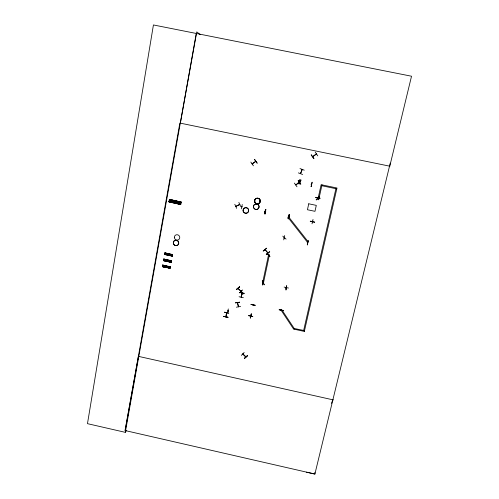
<?xml version="1.0" encoding="UTF-8"?>
<svg xmlns="http://www.w3.org/2000/svg" width="499" height="499" viewBox="0 0 499 499"><rect width="100%" height="100%" fill="white"/><g stroke="black" fill="none" stroke-linecap="round" stroke-linejoin="round"><path stroke-width="0.75" d="M250.404 315.686C249.856 316.079 250.997 316.06 250.76 315.462M252.931 305.12L253.055 304.758M307.272 244.872L308.27 240.518L307.334 244.884M307.297 242.483L307.34 242.751C308.307 242.52 306.71 242.982 307.44 242.183M281.53 309.611L281.268 310.116L281.38 309.573M281.436 309.991L281.536 309.704M180.794 203.742L169.018 201.446L180.713 204.166L180.644 204.503L168.936 201.889L169.423 199.388L181.137 202.001L180.707 204.316L168.993 201.565L169.08 201.134L180.794 203.742L180.688 204.347M169.417 199.4L169.329 199.85L181.043 202.582L169.28 200.143L180.994 202.762L181.137 202.001M294.036 329.165L304.315 331.417M304.496 330.619L294.21 328.473L293.493 328.91L280.756 309.723M312.424 221.581L311.95 221.55M312.586 221.506L312.53 221.051M303.66 330.438L335.908 188.697M317.832 197.953L317.57 198.465L317.327 197.679M300.005 181.823C299.55 182.777 300.161 181.461 299.587 181.823M299.974 182.141L299.593 181.786M317.364 197.741L317.595 198.165L317.42 197.754M317.277 197.91L317.539 198.409L317.701 198.003M242.414 292.439L242.14 292.564M226.509 312.979L225.935 316.853M226.733 312.767L226.502 313.147M239.314 204.584L239.738 204.403M239.801 204.602L239.395 204.509M241.971 293.013L242.146 293.356M304.265 170.178L299.974 168.575M294.03 329.271L294.217 328.367M252.157 163.759L255.8 161.189M252.207 164.021L252.513 163.566M250.91 315.798L250.96 315.455M299.076 182.659C300.242 181.081 295.009 185.634 295.976 184.618M242.813 353.991L243.225 354.19M302.637 174.475L298.352 172.885M313.135 156.437L312.673 156.499M316.478 154.079L312.711 156.73L312.935 156.337M237.979 288.347L241.042 291.466L241.16 291.167M170.302 267.252L162.605 265.53L162.693 265.05L170.365 266.74L170.115 268.188L162.4 266.653L170.153 268.057L162.487 266.173L170.159 267.863M162.605 265.537L162.699 265.044M162.468 266.503L162.693 265.069L170.321 267.059M163.51 260.54L171.169 262.324L163.479 260.659L163.566 260.179L171.257 261.832M163.56 260.204L163.479 260.659L171.201 262.212L171.469 260.703L163.778 259.05L163.691 259.53L171.394 261.258M240.948 290.948L241.16 291.335M163.56 260.266L171.219 262.05M163.691 259.536L163.766 259.156M164.583 254.521L164.676 254.035L172.38 255.781L172.292 256.187L164.589 254.496L164.67 254.041M172.535 254.858L164.795 253.38L164.882 252.912L172.592 254.565L172.33 256.056L164.62 254.39M172.592 254.652L164.882 252.912L164.651 254.378M300.754 184.162L298.14 180.42L300.785 184.137M302.194 169.379L301.858 169.697M301.097 180.145L297.984 183.507M170.365 266.74L170.29 267.177L162.662 265.231M171.169 262.318L171.251 261.925M171.413 261.071L163.778 259.043M172.292 256.18L172.38 255.7L164.639 254.222L172.367 255.925M172.504 255.051L164.882 252.906M168.986 201.715L180.707 204.178M181.043 202.475L169.28 200.155M169.354 199.725L181.081 202.288M299.868 182.26L299.531 181.91M180.644 204.496L168.943 201.846M286.688 285.796L285.946 290.05L286.669 285.746M300.629 173.608L300.529 173.228M286.226 288.129L286.127 287.667M283.482 310.627L279.191 309.661M299.494 181.917L300.086 181.929M300.435 173.571L302.207 169.429L300.61 173.671M286.052 288.241L285.721 287.649M294.21 328.473L281.467 309.28M281.492 309.96L281.523 309.748M297.005 186.801L294.366 183.077M306.517 472.185L314.888 474.05L390.262 163.117M267.926 252.856L264.944 249.7M265.175 250.03C264.975 248.833 268.343 253.966 267.639 252.594M224.544 312.237L228.81 313.147L224.562 312.199M125.293 432.34L196.257 33.458L153.424 24.95L87.475 423.663L125.293 432.34L126.397 430.425M125.037 430.531L138.385 356.348L333.288 399.905M180.345 123.159L196.762 31.899L200.143 34.531M286.077 239.115L282.758 236.121M165.437 254.546L165.687 253.143M163.766 266.784L163.996 265.412M164.851 260.79L165.082 259.411M166.211 253.255L165.955 254.658M164.545 266.953L164.776 265.58M165.631 260.958L165.861 259.58M165.238 267.102L165.468 265.73M166.323 261.108L166.579 259.711M167.433 254.977L167.67 253.592M166.017 267.271L166.267 265.873M167.103 261.276L167.358 259.879M169.336 268.019L169.591 266.622M170.427 262.019L170.683 260.621M171.55 255.887L171.806 254.484M239.938 292.545L244.211 293.518M289.233 216.591L288.347 216.616L289.22 216.647M170.228 201.958L170.639 199.787M172.623 200.23L172.205 202.394M173.259 202.631L173.677 200.461M174.45 202.893L174.862 200.723M284.598 237.898L284.611 237.83M289.401 214.47L288.609 218.88M179.521 204.047L179.939 201.883M284.68 235.516L283.744 239.876M288.478 216.466L288.827 216.56M284.205 237.973L284.418 237.686M308.132 241.659L307.44 242.246L287.829 217.283L288.534 216.697M283.981 237.979L284.218 237.655M227.974 317.252L223.708 316.385L227.943 317.364M225.91 316.828L226.633 312.623M239.071 296.749L243.35 297.691M250.978 304.321L255.257 305.276M241.329 208.881L242.264 204.515M241.136 297.136L242.034 292.938M241.31 297.179L242.183 292.969M241.323 297.148L241.41 296.693M227.494 313.066L228.299 308.937M255.245 305.319L250.96 304.409M269.404 254.895L263.403 283.201L262.568 283.02L268.562 254.715M310.284 221.119L314.713 222.08M264.9 211.726L265.755 211.663M264.545 213.803L265.48 209.43M264.763 213.853L265.718 209.455M264.869 211.489L265.636 211.801M248.589 315.699L252.85 316.672L248.652 315.43M283.438 310.815L279.147 309.854M251.409 313.99L250.286 318.05L251.409 313.996M251.222 313.89L250.317 318.044M253.068 305.363L253.012 304.914M262.349 284.941L263.497 280.744M262.555 284.935L263.247 280.75M288.366 218.83L289.582 214.514M322.011 184.892L318.699 199.75L317.826 199.569L321.138 184.711L336.981 188.004L304.309 331.523M223.695 316.435L227.949 317.327M299.849 179.615L299.069 184.131L300.08 179.646M284.124 287.075L288.453 288.042M286.195 287.829L286.064 288.197L286.314 287.867M311.108 186.657L312.125 182.179L311.139 186.67M311.962 221.618L312.436 221.537M317.732 198.452L317.632 198.009M320.046 198.222L315.524 197.479L320.04 198.24M162.487 266.167L162.4 266.641L170.103 268.206L162.431 266.522M389.763 166.254L411.525 76.222L196.257 33.458M244.404 358.419L247.423 355.662M169.454 199.525L181.125 202.157L169.411 199.444M245.932 356.785L242.919 353.891M245.62 356.585L245.782 356.928M264.102 284.842L262.256 280.862M239.676 204.378L235.746 206.418L239.801 204.54M263.173 283.008L262.773 283.083M263.403 283.201L263.466 282.771M263.054 282.715L263.491 283.076L263.029 282.814M262.773 282.839L263.397 283.083M270.065 256.58L266.747 253.629M243.069 354.271L243.225 354.128M241.329 355.407L244.186 352.494M268.499 255.07L268.68 254.646M266.223 254.434L269.572 251.652M268.412 254.87L268.618 254.646M284.386 237.805L284.174 238.029M250.698 315.748L250.666 316.06M242.77 354.147L245.776 357.084M171.425 261.064L171.469 260.715L171.413 261.058L163.722 259.399M266.659 248.309L263.304 251.091M164.795 253.398L172.585 254.739M240.612 306.38L236.37 307.209M239.651 302.194L235.335 302.874L239.632 302.238M241.148 296.999L241.397 296.786M242.134 293.113L242.084 293.518M331.479 403.373L332.827 399.805M239.539 292.876L242.657 289.95M241.005 291.31L240.699 291.16M241.054 290.505L242.901 294.447M239.589 286.831L236.308 289.588L239.551 286.782M241.104 291.279L237.973 288.391M225.773 316.628L226.028 316.329M228.037 311.033L227.987 310.827M228.38 310.871L228.38 311.189L228.031 310.84M236.476 289.688L239.614 286.775M241.946 206.58L242.246 206.935L241.896 206.798M240.711 206.542L238.853 202.432M236.682 208.351L234.798 204.278M238.528 306.791L237.593 302.725M227.937 310.939L228.411 311.045M285.715 287.723L285.721 287.917M252.126 163.784L252.394 163.622M297.828 183.395L300.916 179.996M319.391 196.594L316.279 199.949M312.661 156.592L316.31 153.917M163.248 266.672L163.479 265.3M164.327 260.678L164.564 259.299M163.547 260.509L163.803 259.112L171.431 260.927M168.213 255.145L168.45 253.76M166.741 254.827L166.972 253.442M254.521 159.393L257.166 163.129M253.423 165.824L250.822 162.063M263.148 250.966L266.516 248.134M266.366 254.658L269.734 251.833M255.812 161.439L252.307 163.965M254.534 159.381L257.141 163.148M311.158 184.25L311.519 184.268M288.771 216.728L288.391 216.628M313.777 158.713L311.158 154.933M313.983 158.57L311.345 154.79M317.788 155.875L315.206 152.058M299.494 182.391L295.851 184.986M171.02 202.132L171.431 199.962M280.737 309.817L281.455 309.374M242.352 292.233L242.096 292.545M262.424 280.831L264.32 284.742M284.343 237.618L284.68 237.736M389.781 166.192L179.858 123.06L125.187 430.568L314.888 474.05L314.857 472.516M336.788 188.878L321.811 185.728M268.537 254.783L269.385 254.964M172.542 254.927L164.832 253.18M311.576 184.505L311.164 184.443M163.697 259.505L171.413 261.089M163.516 260.447L171.207 262.1M170.327 267.065L162.643 265.399M162.612 265.505L170.315 267.09M239.969 292.37L244.261 293.3M310.235 221.338L314.663 222.298M307.34 242.545L307.783 242.564M307.309 242.695L307.702 242.782M284.293 237.836L284.648 237.68M181.056 202.569L169.342 199.812M169.067 201.191L180.781 203.798M169.067 201.272L180.788 203.891M313.029 219.441L312.025 223.82M238.36 306.81L237.449 302.756M319.229 196.444L316.141 199.825M247.56 355.812L244.367 358.482L247.423 355.575M288.522 216.747L308.132 241.722M263.466 282.902L263.01 282.97M165.437 266.422C165.893 267.614 166.36 265.524 165.437 266.422M166.523 260.422C166.99 261.626 167.439 259.524 166.523 260.422M167.633 254.29C168.119 255.494 168.519 253.386 167.633 254.29M246.412 207.715L246.406 207.727A2.807 2.776 38.9 0 1 247.953 212.331A2.807 2.776 38.9 0 1 243.206 211.327A2.807 2.776 38.9 0 1 246.412 207.734L246.406 207.715A2.788 2.763 38.9 0 1 247.947 212.312A2.788 2.763 38.9 0 1 243.231 211.308A2.788 2.763 38.9 0 1 246.412 207.74L246.4 207.727M256.81 203.941L256.81 203.954A2.794 2.776 34.9 0 1 258.339 208.557A2.813 2.794 34.9 0 1 253.586 207.572A2.813 2.794 34.9 0 1 256.81 203.966L256.804 203.941A2.813 2.794 34.9 0 1 258.345 208.576A2.794 2.776 34.9 0 1 253.604 207.553A2.794 2.776 34.9 0 1 256.81 203.972L256.804 203.954M257.977 198.265L257.971 198.278A2.801 2.788 39.4 0 1 259.492 202.912A2.801 2.788 39.4 0 1 254.746 201.914A2.813 2.794 39.4 0 1 257.964 198.303L257.971 198.259A2.807 2.788 39.4 0 1 259.505 202.893A2.807 2.788 39.4 0 1 254.758 201.889A2.807 2.788 39.4 0 1 257.977 198.284L257.971 198.271A2.801 2.782 39.4 0 0 254.764 201.889A2.801 2.782 39.4 0 0 259.505 202.887A2.801 2.782 39.4 0 0 257.977 198.29A2.801 2.788 39.4 0 0 254.746 201.914A2.813 2.794 39.4 0 0 259.499 202.918A2.813 2.794 39.4 0 0 257.964 198.303M289.22 214.402L288.029 218.762L289.189 214.427M265.817 209.474L265.1 213.928L265.817 209.474M308.75 203.792L307.44 209.742L314.975 211.32L316.297 205.376L308.75 203.792M174.351 237.555A2.751 2.663 44.3 0 0 178.592 239.701A2.751 2.663 44.3 0 0 178.212 235.01A2.751 2.663 44.3 0 0 174.351 237.555M173.346 243.044A2.745 2.657 43.1 0 0 177.582 245.19A2.745 2.657 43.1 0 0 177.201 240.518A2.745 2.657 43.1 0 0 173.346 243.044M173.309 243.082A2.757 2.663 43.1 0 0 177.55 245.227A2.757 2.663 43.1 0 0 177.17 240.543A2.757 2.663 43.1 0 0 173.309 243.082"/></g></svg>
